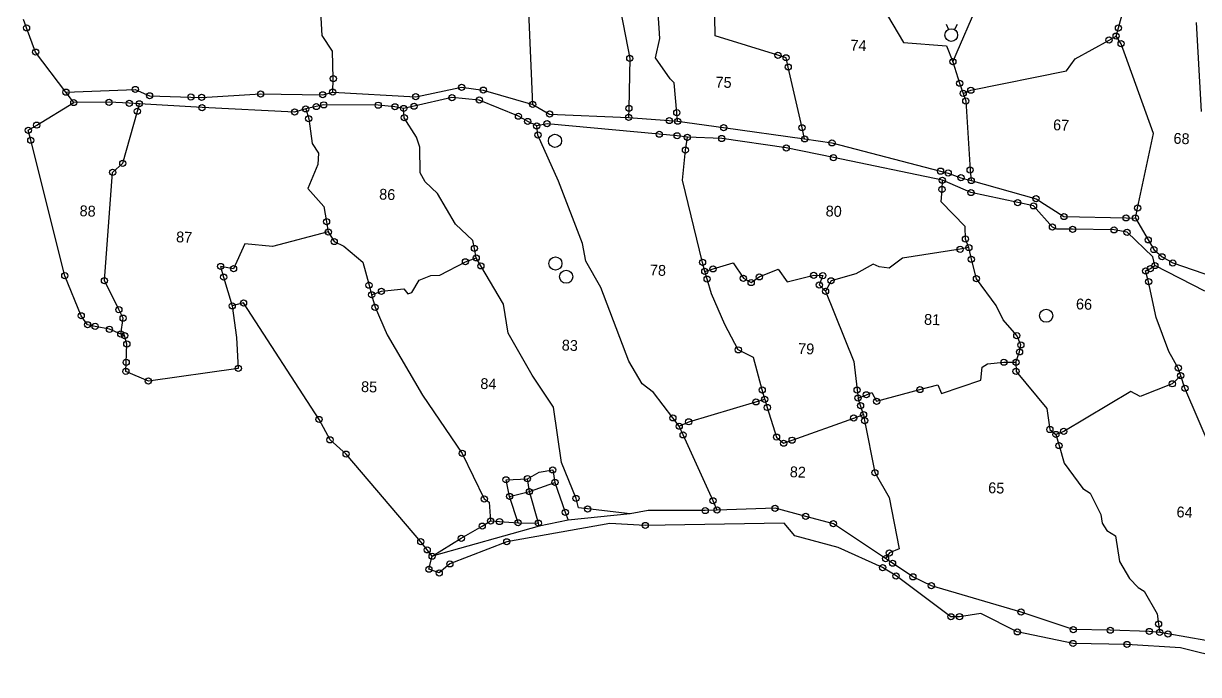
# Model space of a CAD drawing. Header units: metres. Extents: x 263896 to 265419, y 2153064 to 2155036.
# Drawn here: x 263905 to 264687, y 2153136 to 2153570 of the extents above; entities that cross this region are included whole.
import ezdxf

# ---------------------------------------------------------------- set-up
doc = ezdxf.new("R2010")
doc.units = ezdxf.units.M
doc.header["$LTSCALE"] = 0.3
for name, color, linetype in [('OFF', 1, 'Continuous'), ('POLY_PARCEL', 6, 'Continuous'), ('POLY_ROAD', 30, 'Continuous'), ('SYM_STONE', 1, 'Continuous'), ('TEXT_PARCEL', 7, 'Continuous'), ('V_BOUND_LINE', 7, 'Continuous')]:
    doc.layers.add(name, color=color, linetype=linetype)
doc.styles.add('TEXT_MAP', font='', dxfattribs={"height": 1.8})
doc.styles.get('TEXT_MAP').set_extended_font_data('Kruti Dev 050')

msp = doc.modelspace()

# ---------------------------------------------------------------- linework, layer by layer
for points in [[(264519.2, 2153569.41), (264520.84, 2153565.95)], [(264526.58, 2153569.14), (264524.69, 2153565.81)]]:
    msp.add_lwpolyline(points)
for centre, radius in [((264522.63, 2153562.16), 4.19), ((264258.65, 2153491.75), 4.36), ((264258.92, 2153410.07), 4.36), ((264266.1, 2153401.25), 4.36), ((264585.84, 2153375.27), 4.36)]:
    msp.add_circle(centre, radius)
at = {"layer": 'OFF'}
msp.add_line((264174.64, 2153206.48), (264176.82, 2153215.15), dxfattribs=at)
at = {"layer": 'POLY_PARCEL'}
for p, q in [((264365.45, 2153561.6), (264364.42, 2153613.49)), ((264328.44, 2153559.97), (264325.59, 2153605.86)), ((264468.16, 2153595.47), (264490.73, 2153557.21)), ((264103.67, 2153561.82), (264102.28, 2153585.29)), ((264300.98, 2153585.51), (264308.46, 2153546.61)), ((264523.7, 2153544.41), (264541.25, 2153584.73)), ((264243.83, 2153515.99), (264241.28, 2153577.71)), ((264634, 2153566.87), (264637.24, 2153578.25)), ((264689.24, 2153511.16), (264686.06, 2153570.62)), ((264110.49, 2153551.43), (264103.67, 2153561.82)), ((264407.2, 2153548.68), (264365.45, 2153561.6)), ((264627.73, 2153558.83), (264632.45, 2153561.45)), ((264632.45, 2153561.45), (264634, 2153566.87)), ((264635.79, 2153556.39), (264632.45, 2153561.45)), ((264325.6, 2153546.92), (264328.44, 2153559.97)), ((264490.73, 2153557.21), (264519.57, 2153555.05)), ((264519.57, 2153555.05), (264523.7, 2153544.41)), ((264605.28, 2153546.35), (264627.73, 2153558.83)), ((264657.4, 2153496.7), (264635.79, 2153556.39)), ((264110.95, 2153533.16), (264110.49, 2153551.43)), ((264308.46, 2153546.61), (264307.89, 2153513.42)), ((264335.42, 2153533.02), (264325.6, 2153546.92)), ((264412.6, 2153547.01), (264407.2, 2153548.68)), ((264414.01, 2153540.82), (264412.6, 2153547.01)), ((264599.31, 2153538.28), (264605.28, 2153546.35)), ((264423.24, 2153500.41), (264414.01, 2153540.82)), ((264523.7, 2153544.41), (264528.23, 2153530.07)), ((264535.67, 2153525.42), (264599.31, 2153538.28)), ((264110.58, 2153524.17), (264110.95, 2153533.16)), ((264337.96, 2153530.29), (264335.42, 2153533.02)), ((264339.82, 2153510.43), (264337.96, 2153530.29)), ((264528.23, 2153530.07), (264530.57, 2153523.32)), ((264530.57, 2153523.32), (264535.67, 2153525.42)), ((264530.57, 2153523.32), (264532.33, 2153518.25)), ((263980.45, 2153511.46), (263981.83, 2153516.41)), ((264532.33, 2153518.25), (264535.2, 2153472.29)), ((263970.74, 2153476.75), (263980.45, 2153511.46)), ((264092.59, 2153513), (264094.58, 2153506.4)), ((264094.58, 2153506.4), (264096.86, 2153489.86)), ((264158.26, 2153507.1), (264157.85, 2153513.27)), ((264166.3, 2153494.16), (264158.26, 2153507.1)), ((264307.89, 2153513.42), (264307.72, 2153507.31)), ((264340.35, 2153504.78), (264339.82, 2153510.43)), ((264247.29, 2153495.57), (264246.47, 2153501.69)), ((264424.93, 2153493.03), (264423.24, 2153500.41)), ((264168.63, 2153487.56), (264166.3, 2153494.16)), ((264260.92, 2153464.97), (264247.29, 2153495.57)), ((264345.57, 2153485.52), (264346.84, 2153494.09)), ((264646.79, 2153446.98), (264657.4, 2153496.7)), ((264096.86, 2153489.86), (264101.07, 2153483.45)), ((264101.07, 2153483.45), (264100.65, 2153476.03)), ((264168.8, 2153470.36), (264168.63, 2153487.56)), ((264343.64, 2153465.55), (264345.57, 2153485.52)), ((263963.99, 2153470.73), (263970.74, 2153476.75)), ((264100.65, 2153476.03), (264093.95, 2153459.95)), ((263958.52, 2153398.63), (263963.99, 2153470.73)), ((264172.15, 2153464.5), (264168.8, 2153470.36)), ((264535.2, 2153472.29), (264535.94, 2153465.27)), ((264093.95, 2153459.95), (264104.76, 2153448.08)), ((264180.41, 2153456.6), (264172.15, 2153464.5)), ((264277.07, 2153423.43), (264260.92, 2153464.97)), ((264356.97, 2153410.81), (264343.64, 2153465.55)), ((264515.8, 2153451.07), (264516.48, 2153459.34)), ((264516.48, 2153459.34), (264516.7, 2153465.45)), ((264192.34, 2153436.2), (264180.41, 2153456.6)), ((264531.83, 2153434.61), (264515.8, 2153451.07)), ((264104.76, 2153448.08), (264106.49, 2153437.9)), ((264645.36, 2153440.3), (264646.79, 2153446.98)), ((264106.49, 2153437.9), (264107.66, 2153431.07)), ((264204.01, 2153425.31), (264192.34, 2153436.2)), ((264107.66, 2153431.07), (264070.48, 2153421.44)), ((264107.66, 2153431.07), (264111.61, 2153424.66)), ((264532.11, 2153426.34), (264531.83, 2153434.61)), ((264052, 2153423.15), (264044.52, 2153406.57)), ((264070.48, 2153421.44), (264052, 2153423.15)), ((264111.61, 2153424.66), (264118.02, 2153421.56)), ((264118.02, 2153421.56), (264130.7, 2153410.92)), ((264204.99, 2153420.06), (264204.01, 2153425.31)), ((264206.17, 2153413.77), (264204.99, 2153420.06)), ((264279.22, 2153411.71), (264277.07, 2153423.43)), ((264534.34, 2153420.67), (264528.55, 2153419.5)), ((264534.34, 2153420.67), (264532.11, 2153426.34)), ((264536.02, 2153412.91), (264534.34, 2153420.67)), ((264199.02, 2153411.18), (264206.17, 2153413.77)), ((264209.3, 2153408.44), (264206.17, 2153413.77)), ((264490.14, 2153413.71), (264481.18, 2153406.9)), ((264528.55, 2153419.5), (264490.14, 2153413.71)), ((264539.39, 2153399.95), (264536.02, 2153412.91)), ((264044.52, 2153406.57), (264035.86, 2153408.11)), ((264035.86, 2153408.11), (264037.91, 2153400.97)), ((264130.7, 2153410.92), (264134.81, 2153395.61)), ((264181.9, 2153402.38), (264199.02, 2153411.18)), ((264224.29, 2153382.95), (264209.3, 2153408.44)), ((264289.18, 2153394.1), (264279.22, 2153411.71)), ((264358.43, 2153404.82), (264356.97, 2153410.81)), ((264358.43, 2153404.82), (264363.93, 2153406.46)), ((264359.99, 2153399.64), (264358.43, 2153404.82)), ((264363.93, 2153406.46), (264377.4, 2153410.48)), ((264377.4, 2153410.48), (264384.16, 2153400.2)), ((264394.77, 2153401.14), (264407.37, 2153406.23)), ((264407.37, 2153406.23), (264413.41, 2153397.83)), ((264470.71, 2153409.66), (264459.11, 2153403.21)), ((264474.61, 2153407.93), (264470.71, 2153409.66)), ((264481.18, 2153406.9), (264474.61, 2153407.93)), ((264652.08, 2153405.14), (264655.29, 2153406.66)), ((264654.13, 2153397.94), (264652.08, 2153405.14)), ((264655.29, 2153406.66), (264658.25, 2153408.69)), ((263968.12, 2153379.33), (263958.52, 2153398.63)), ((264037.91, 2153400.97), (264043.65, 2153381.85)), ((264163.22, 2153390.81), (264168.24, 2153399)), ((264168.24, 2153399), (264175.87, 2153401.95)), ((264175.87, 2153401.95), (264181.9, 2153402.38)), ((264362.92, 2153389.88), (264359.99, 2153399.64)), ((264384.16, 2153400.2), (264389.34, 2153397.37)), ((264389.34, 2153397.37), (264394.77, 2153401.14)), ((264413.41, 2153397.83), (264431.01, 2153402.21)), ((264431.01, 2153402.21), (264437.07, 2153401.99)), ((264437.07, 2153401.99), (264434.74, 2153395.74)), ((264442.56, 2153398.53), (264438.88, 2153391.53)), ((264459.11, 2153403.21), (264442.56, 2153398.53)), ((264552.48, 2153382.05), (264539.39, 2153399.95)), ((264659.21, 2153373.99), (264654.13, 2153397.94)), ((264134.81, 2153395.61), (264136.53, 2153389.2)), ((264136.53, 2153389.2), (264143.05, 2153391.53)), ((264136.53, 2153389.2), (264138.76, 2153380.88)), ((264143.05, 2153391.53), (264157.96, 2153393.26)), ((264157.96, 2153393.26), (264157.96, 2153393.26)), ((264157.96, 2153393.26), (264160.62, 2153389.75)), ((264160.62, 2153389.75), (264163.22, 2153390.81)), ((264307.83, 2153344.93), (264289.18, 2153394.1)), ((264371.69, 2153369.5), (264362.92, 2153389.88)), ((264434.74, 2153395.74), (264438.88, 2153391.53)), ((264438.88, 2153391.53), (264457.74, 2153344.75)), ((264138.76, 2153380.88), (264146.75, 2153362.47)), ((264227.56, 2153363.67), (264224.29, 2153382.95)), ((264557.17, 2153372.64), (264552.48, 2153382.05)), ((263970.95, 2153373.65), (263968.12, 2153379.33)), ((263969.39, 2153363.09), (263970.95, 2153373.65)), ((264566.3, 2153362.02), (264557.17, 2153372.64)), ((264667.65, 2153351.51), (264659.21, 2153373.99)), ((264380.77, 2153352.56), (264371.69, 2153369.5)), ((264146.75, 2153362.47), (264170.39, 2153322.47)), ((264243.36, 2153335.63), (264227.56, 2153363.67)), ((264568.98, 2153355.85), (264566.3, 2153362.02)), ((264390.98, 2153347.42), (264380.77, 2153352.56)), ((264565.73, 2153344.28), (264568.13, 2153351.2)), ((264568.13, 2153351.2), (264568.98, 2153355.85)), ((264673.86, 2153340.46), (264667.65, 2153351.51)), ((264316.74, 2153330), (264307.83, 2153344.93)), ((264396.7, 2153325.85), (264390.98, 2153347.42)), ((264457.74, 2153344.75), (264459.91, 2153325.86)), ((264543.13, 2153340.94), (264546.88, 2153343.25)), ((264546.88, 2153343.25), (264557.67, 2153344.33)), ((264557.67, 2153344.33), (264565.73, 2153344.28)), ((264565.73, 2153344.28), (264565.78, 2153338.23)), ((264257.68, 2153314.45), (264243.36, 2153335.63)), ((264542.34, 2153332.43), (264543.13, 2153340.94)), ((264565.78, 2153338.23), (264586.37, 2153313.51)), ((264675.48, 2153335.35), (264669.87, 2153329.93)), ((264675.48, 2153335.35), (264673.86, 2153340.46)), ((264678.29, 2153326.99), (264675.48, 2153335.35)), ((264324.38, 2153324.24), (264316.74, 2153330)), ((264398.34, 2153319.65), (264396.7, 2153325.85)), ((264459.91, 2153325.86), (264460.54, 2153320.47)), ((264472.92, 2153318.32), (264501.74, 2153326.1)), ((264501.74, 2153326.1), (264513.63, 2153329.31)), ((264513.63, 2153329.31), (264516.12, 2153323.6)), ((264516.12, 2153323.6), (264542.34, 2153332.43)), ((264669.87, 2153329.93), (264648.38, 2153321.48)), ((264706.34, 2153261.41), (264678.29, 2153326.99)), ((264170.39, 2153322.47), (264196.86, 2153283.63)), ((264337.2, 2153307.26), (264324.38, 2153324.24)), ((264347.71, 2153304.63), (264392.47, 2153317.91)), ((264392.47, 2153317.91), (264398.34, 2153319.65)), ((264398.34, 2153319.65), (264400.06, 2153314.17)), ((264460.54, 2153320.47), (264466.1, 2153322.64)), ((264462.21, 2153315.44), (264460.54, 2153320.47)), ((264466.1, 2153322.64), (264469.71, 2153324.05)), ((264469.71, 2153324.05), (264472.92, 2153318.32)), ((264642.15, 2153324.87), (264597.54, 2153298.25)), ((264648.38, 2153321.48), (264642.15, 2153324.87)), ((264262.98, 2153277.58), (264257.68, 2153314.45)), ((264400.06, 2153314.17), (264406.23, 2153294.47)), ((264464.19, 2153309.47), (264462.21, 2153315.44)), ((264586.37, 2153313.51), (264588.31, 2153299.52)), ((264341.41, 2153301.68), (264337.2, 2153307.26)), ((264341.41, 2153301.68), (264347.71, 2153304.63)), ((264416.6, 2153292.41), (264457.65, 2153307.13)), ((264457.65, 2153307.13), (264464.19, 2153309.47)), ((264464.19, 2153309.47), (264464.93, 2153305.44)), ((264464.93, 2153305.44), (264471.75, 2153270.82)), ((264344.01, 2153295.96), (264341.41, 2153301.68)), ((264363.95, 2153252.08), (264344.01, 2153295.96)), ((264406.23, 2153294.47), (264410.97, 2153290.39)), ((264588.31, 2153299.52), (264592.35, 2153296.2)), ((264597.54, 2153298.25), (264592.35, 2153296.2)), ((264592.35, 2153296.2), (264594.45, 2153288.83)), ((264410.97, 2153290.39), (264416.6, 2153292.41)), ((264594.45, 2153288.83), (264597.77, 2153277.2)), ((264196.86, 2153283.63), (264211.55, 2153253.25)), ((264240.33, 2153266.75), (264248.09, 2153271.17)), ((264248.09, 2153271.17), (264257.17, 2153272.64)), ((264257.17, 2153272.64), (264258.62, 2153264.34)), ((264272.7, 2153253.63), (264262.98, 2153277.58)), ((264597.77, 2153277.2), (264610.21, 2153260.25)), ((264226.05, 2153266.02), (264240.33, 2153266.75)), ((264228.41, 2153254.94), (264226.05, 2153266.02)), ((264241.65, 2153258.21), (264240.33, 2153266.75)), ((264241.65, 2153258.21), (264258.62, 2153264.34)), ((264258.62, 2153264.34), (264265.54, 2153244.41)), ((264471.75, 2153270.82), (264481.23, 2153254.18)), ((264228.41, 2153254.94), (264241.65, 2153258.21)), ((264247.6, 2153237.17), (264241.65, 2153258.21)), ((264610.21, 2153260.25), (264615.23, 2153257.14)), ((264615.23, 2153257.14), (264622.29, 2153242.97)), ((264211.55, 2153253.25), (264214.87, 2153251.04)), ((264214.87, 2153251.04), (264215.72, 2153238.64)), ((264234.09, 2153237.39), (264228.41, 2153254.94)), ((264274.26, 2153247.45), (264272.7, 2153253.63)), ((264280.42, 2153246.63), (264274.26, 2153247.45)), ((264366.64, 2153245.87), (264363.95, 2153252.08)), ((264481.23, 2153254.18), (264488.02, 2153220)), ((264265.54, 2153244.41), (264267.47, 2153239.23)), ((264308.84, 2153243.41), (264280.42, 2153246.63)), ((264622.29, 2153242.97), (264623.06, 2153237.08)), ((264196.26, 2153227.09), (264210.17, 2153235.21)), ((264210.17, 2153235.21), (264215.72, 2153238.64)), ((264215.72, 2153238.64), (264221.69, 2153238.25)), ((264221.69, 2153238.25), (264234.09, 2153237.39)), ((264234.09, 2153237.39), (264247.6, 2153237.17)), ((264248.08, 2153235.21), (264247.6, 2153237.17)), ((264623.06, 2153237.08), (264626.31, 2153232.32)), ((264626.31, 2153232.32), (264632.05, 2153228.77)), ((264176.82, 2153215.15), (264196.26, 2153227.09)), ((264632.05, 2153228.77), (264634.6, 2153211.52)), ((264481.4, 2153217.29), (264478.9, 2153213.59)), ((264488.02, 2153220), (264481.4, 2153217.29)), ((264478.9, 2153213.59), (264478.88, 2153213.56)), ((264634.6, 2153211.52), (264641.28, 2153200.29)), ((264641.28, 2153200.29), (264647.17, 2153194.22)), ((264647.17, 2153194.22), (264651.24, 2153191.87)), ((264651.24, 2153191.87), (264659.8, 2153176.77)), ((264659.8, 2153176.77), (264660.74, 2153170)), ((264660.74, 2153170), (264661.51, 2153164.36))]:
    msp.add_line(p, q, dxfattribs=at)
at = {"layer": 'POLY_ROAD'}
for p, q in [((263932.87, 2153524.13), (263979.1, 2153525.96)), ((263979.1, 2153525.96), (263988.57, 2153521.74)), ((263988.57, 2153521.74), (264016.08, 2153520.9)), ((264023.2, 2153520.64), (264062.52, 2153522.91)), ((264062.52, 2153522.91), (264103.93, 2153522.39)), ((264103.93, 2153522.39), (264110.58, 2153524.17)), ((264110.58, 2153524.17), (264165.85, 2153521.13)), ((264165.85, 2153521.13), (264196.47, 2153527.38)), ((264196.47, 2153527.38), (264210.92, 2153525.5)), ((264210.92, 2153525.5), (264243.83, 2153515.99)), ((263961.63, 2153517.38), (263938.1, 2153517.23)), ((263975.08, 2153516.73), (263961.63, 2153517.38)), ((263981.83, 2153516.41), (263975.08, 2153516.73)), ((264023.56, 2153513.85), (263981.83, 2153516.41)), ((264016.08, 2153520.9), (264023.2, 2153520.64)), ((264085.23, 2153510.9), (264023.56, 2153513.85)), ((264099.63, 2153514.57), (264092.59, 2153513)), ((264104.65, 2153515.69), (264099.63, 2153514.57)), ((264140.87, 2153515.47), (264104.65, 2153515.69)), ((264151.99, 2153514.39), (264140.87, 2153515.47)), ((264157.85, 2153513.27), (264151.99, 2153514.39)), ((264164.79, 2153514.78), (264157.85, 2153513.27)), ((264190.02, 2153520.49), (264164.79, 2153514.78)), ((264208.25, 2153518.88), (264190.02, 2153520.49)), ((264234.31, 2153508.13), (264208.25, 2153518.88)), ((264243.83, 2153515.99), (264255.03, 2153509.59)), ((264092.59, 2153513), (264085.23, 2153510.9)), ((264240.5, 2153504.65), (264234.31, 2153508.13)), ((264255.03, 2153509.59), (264307.72, 2153507.31)), ((264307.72, 2153507.31), (264334.81, 2153505.21)), ((264246.47, 2153501.69), (264240.5, 2153504.65)), ((264253.37, 2153503.12), (264246.47, 2153501.69)), ((264328.08, 2153496.15), (264253.37, 2153503.12)), ((264334.81, 2153505.21), (264340.35, 2153504.78)), ((264340.35, 2153504.78), (264371, 2153500.52)), ((264371, 2153500.52), (264424.93, 2153493.03)), ((264340.04, 2153495.09), (264328.08, 2153496.15)), ((264346.84, 2153494.09), (264340.04, 2153495.09)), ((264369.75, 2153493.28), (264346.84, 2153494.09)), ((264412.68, 2153486.97), (264369.75, 2153493.28)), ((264424.93, 2153493.03), (264443.16, 2153490.38)), ((264443.16, 2153490.38), (264515.48, 2153471.53)), ((264444.18, 2153480.53), (264412.68, 2153486.97)), ((264516.7, 2153465.45), (264444.18, 2153480.53)), ((264515.48, 2153471.53), (264520.59, 2153470.29)), ((264520.59, 2153470.29), (264529.07, 2153467.17)), ((264529.07, 2153467.17), (264535.94, 2153465.27)), ((264535.78, 2153457.28), (264516.7, 2153465.45)), ((264535.94, 2153465.27), (264579.1, 2153453.18)), ((264566.9, 2153450.56), (264535.78, 2153457.28)), ((264579.1, 2153453.18), (264597.65, 2153441.3)), ((264577.42, 2153448.42), (264566.9, 2153450.56)), ((264590.04, 2153434.3), (264577.42, 2153448.42)), ((264597.65, 2153441.3), (264639.11, 2153440.43)), ((264639.11, 2153440.43), (264645.36, 2153440.3)), ((264645.36, 2153440.3), (264653.84, 2153425.76)), ((264592.86, 2153432.96), (264590.04, 2153434.3)), ((264603.44, 2153432.82), (264592.86, 2153432.96)), ((264631.12, 2153432.45), (264603.44, 2153432.82)), ((264639.71, 2153430.84), (264631.12, 2153432.45)), ((264656.94, 2153414.57), (264639.71, 2153430.84)), ((264653.84, 2153425.76), (264657.58, 2153419.35)), ((264658.25, 2153408.69), (264656.94, 2153414.57)), ((264657.58, 2153419.35), (264663.02, 2153414.52)), ((264663.02, 2153414.52), (264670.23, 2153410.39)), ((264691.58, 2153391.56), (264658.25, 2153408.69)), ((264670.23, 2153410.39), (264704.47, 2153398.71)), ((264308.84, 2153243.41), (264267.47, 2153239.23)), ((264320.79, 2153245.48), (264308.84, 2153243.41)), ((264358.7, 2153245.57), (264320.79, 2153245.48)), ((264366.64, 2153245.87), (264358.7, 2153245.57)), ((264405.29, 2153247.06), (264366.64, 2153245.87)), ((264425.66, 2153241.67), (264405.29, 2153247.06)), ((264444.1, 2153236.79), (264425.66, 2153241.67)), ((264248.08, 2153235.21), (264176.82, 2153215.15)), ((264267.47, 2153239.23), (264248.08, 2153235.21)), ((264478.88, 2153213.56), (264444.1, 2153236.79)), ((264478.9, 2153213.55), (264478.88, 2153213.56)), ((264483.53, 2153210.46), (264478.9, 2153213.55)), ((264497.06, 2153201.42), (264483.53, 2153210.46)), ((264509.39, 2153195.5), (264497.06, 2153201.42)), ((264569.09, 2153177.95), (264509.39, 2153195.5)), ((264603.94, 2153166.26), (264569.09, 2153177.95)), ((264628.58, 2153165.85), (264603.94, 2153166.26)), ((264654.55, 2153165.04), (264628.58, 2153165.85)), ((264661.51, 2153164.36), (264654.55, 2153165.04)), ((264667, 2153163.4), (264661.51, 2153164.36)), ((264708.06, 2153156.24), (264667, 2153163.4))]:
    msp.add_line(p, q, dxfattribs=at)
at = {"layer": 'SYM_STONE'}
for centre in [(263906.66, 2153566.95), (264634, 2153566.87), (264627.73, 2153558.83), (264632.45, 2153561.45), (263912.7, 2153550.82), (264635.79, 2153556.39), (264308.46, 2153546.61), (264407.2, 2153548.68), (264412.6, 2153547.01), (264523.7, 2153544.41), (264414.01, 2153540.82), (264110.95, 2153533.16), (264196.47, 2153527.38), (264528.23, 2153530.07), (263932.87, 2153524.13), (263979.1, 2153525.96), (263988.57, 2153521.74), (264016.08, 2153520.9), (264023.2, 2153520.64), (264062.52, 2153522.91), (264103.93, 2153522.39), (264110.58, 2153524.17), (264165.85, 2153521.13), (264190.02, 2153520.49), (264210.92, 2153525.5), (264530.57, 2153523.32), (264535.67, 2153525.42), (263938.1, 2153517.23), (263961.63, 2153517.38), (263975.08, 2153516.73), (263981.83, 2153516.41), (264023.56, 2153513.85), (264092.59, 2153513), (264099.63, 2153514.57), (264104.65, 2153515.69), (264140.87, 2153515.47), (264151.99, 2153514.39), (264157.85, 2153513.27), (264164.79, 2153514.78), (264208.25, 2153518.88), (264243.83, 2153515.99), (264307.89, 2153513.42), (264532.33, 2153518.25), (263980.45, 2153511.46), (264085.23, 2153510.9), (264094.58, 2153506.4), (264158.26, 2153507.1), (264234.31, 2153508.13), (264240.5, 2153504.65), (264255.03, 2153509.59), (264307.72, 2153507.31), (264334.81, 2153505.21), (264339.82, 2153510.43), (264340.35, 2153504.78), (263907.8, 2153498.76), (263913.38, 2153502.16), (264246.47, 2153501.69), (264253.37, 2153503.12), (264328.08, 2153496.15), (264371, 2153500.52), (264423.24, 2153500.41), (263909.46, 2153492.14), (264247.29, 2153495.57), (264340.04, 2153495.09), (264346.84, 2153494.09), (264369.75, 2153493.28), (264424.93, 2153493.03), (264443.16, 2153490.38), (264345.57, 2153485.52), (264412.68, 2153486.97), (264444.18, 2153480.53), (263970.74, 2153476.75), (263963.99, 2153470.73), (264515.48, 2153471.53), (264516.7, 2153465.45), (264520.59, 2153470.29), (264529.07, 2153467.17), (264535.2, 2153472.29), (264535.94, 2153465.27), (264516.48, 2153459.34), (264535.78, 2153457.28), (264566.9, 2153450.56), (264579.1, 2153453.18), (264577.42, 2153448.42), (264597.65, 2153441.3), (264646.79, 2153446.98), (264106.49, 2153437.9), (264590.04, 2153434.3), (264639.11, 2153440.43), (264645.36, 2153440.3), (264107.66, 2153431.07), (264532.11, 2153426.34), (264603.44, 2153432.82), (264631.12, 2153432.45), (264639.71, 2153430.84), (264653.84, 2153425.76), (264111.61, 2153424.66), (264204.99, 2153420.06), (264528.55, 2153419.5), (264534.34, 2153420.67), (264657.58, 2153419.35), (264199.02, 2153411.18), (264206.17, 2153413.77), (264356.97, 2153410.81), (264536.02, 2153412.91), (264663.02, 2153414.52), (264670.23, 2153410.39), (263932.12, 2153401.93), (264035.86, 2153408.11), (264044.52, 2153406.57), (264209.3, 2153408.44), (264358.43, 2153404.82), (264363.93, 2153406.46), (264431.01, 2153402.21), (264437.07, 2153401.99), (264652.08, 2153405.14), (264655.29, 2153406.66), (264658.25, 2153408.69), (263958.52, 2153398.63), (264037.91, 2153400.97), (264134.81, 2153395.61), (264359.99, 2153399.64), (264384.16, 2153400.2), (264389.34, 2153397.37), (264394.77, 2153401.14), (264434.74, 2153395.74), (264442.56, 2153398.53), (264539.39, 2153399.95), (264654.13, 2153397.94), (264136.53, 2153389.2), (264143.05, 2153391.53), (264438.88, 2153391.53), (263968.12, 2153379.33), (264043.65, 2153381.85), (264051.2, 2153383.8), (264138.76, 2153380.88), (263943.07, 2153375.22), (263970.95, 2153373.65), (263947.29, 2153369.26), (263952.34, 2153368.21), (263961.88, 2153366.24), (263969.39, 2153363.09), (263971.98, 2153362), (263973.44, 2153356.41), (264566.3, 2153362.02), (264568.98, 2153355.85), (264380.77, 2153352.56), (264568.13, 2153351.2), (263973, 2153344.19), (264047.69, 2153340.17), (264557.67, 2153344.33), (264565.73, 2153344.28), (264673.86, 2153340.46), (263972.78, 2153338.15), (263987.8, 2153331.8), (264565.78, 2153338.23), (264675.48, 2153335.35), (264396.7, 2153325.85), (264459.91, 2153325.86), (264501.74, 2153326.1), (264669.87, 2153329.93), (264678.29, 2153326.99), (264392.47, 2153317.91), (264398.34, 2153319.65), (264460.54, 2153320.47), (264466.1, 2153322.64), (264472.92, 2153318.32), (264400.06, 2153314.17), (264462.21, 2153315.44), (264464.19, 2153309.47), (264101.5, 2153306.2), (264337.2, 2153307.26), (264341.41, 2153301.68), (264347.71, 2153304.63), (264457.65, 2153307.13), (264464.93, 2153305.44), (264108.78, 2153292.64), (264344.01, 2153295.96), (264406.23, 2153294.47), (264416.6, 2153292.41), (264588.31, 2153299.52), (264592.35, 2153296.2), (264597.54, 2153298.25), (264410.97, 2153290.39), (264594.45, 2153288.83), (264119.52, 2153283.12), (264196.86, 2153283.63), (264257.17, 2153272.64), (264471.75, 2153270.82), (264226.05, 2153266.02), (264240.33, 2153266.75), (264258.62, 2153264.34), (264211.55, 2153253.25), (264228.41, 2153254.94), (264241.65, 2153258.21), (264272.7, 2153253.63), (264280.42, 2153246.63), (264358.7, 2153245.57), (264363.95, 2153252.08), (264366.64, 2153245.87), (264405.29, 2153247.06), (264215.72, 2153238.64), (264221.69, 2153238.25), (264265.54, 2153244.41), (264425.66, 2153241.67), (264210.17, 2153235.21), (264234.09, 2153237.39), (264247.6, 2153237.17), (264318.78, 2153235.63), (264444.1, 2153236.79), (264169.26, 2153224.83), (264196.26, 2153227.09), (264226.55, 2153224.75), (264173.53, 2153219.38), (264176.82, 2153215.15), (264481.4, 2153217.29), (264174.64, 2153206.48), (264188.62, 2153210.02), (264476.89, 2153207.57), (264478.88, 2153213.56), (264483.53, 2153210.46), (264181.55, 2153203.98), (264485.84, 2153202.02), (264497.06, 2153201.42), (264509.39, 2153195.5), (264569.09, 2153177.95), (264522.39, 2153174.81), (264528.12, 2153174.86), (264660.74, 2153170), (264566.63, 2153164.75), (264603.94, 2153166.26), (264628.58, 2153165.85), (264654.55, 2153165.04), (264661.51, 2153164.36), (264667, 2153163.4), (264603.74, 2153157.04), (264639.64, 2153156.39)]:
    msp.add_circle(centre, 2.05, dxfattribs=at)
at = {"layer": 'V_BOUND_LINE'}
for p, q in [((263906.66, 2153566.95), (263904.6, 2153572.44)), ((263912.7, 2153550.82), (263906.66, 2153566.95)), ((263932.87, 2153524.13), (263912.7, 2153550.82)), ((263938.1, 2153517.23), (263932.87, 2153524.13)), ((263913.38, 2153502.16), (263938.1, 2153517.23)), ((263907.8, 2153498.76), (263913.38, 2153502.16)), ((263909.46, 2153492.14), (263907.8, 2153498.76)), ((263932.12, 2153401.93), (263909.46, 2153492.14)), ((263943.07, 2153375.22), (263932.12, 2153401.93)), ((264051.2, 2153383.8), (264043.65, 2153381.85)), ((264043.65, 2153381.85), (264046.49, 2153360.7)), ((264101.5, 2153306.2), (264051.2, 2153383.8)), ((263947.29, 2153369.26), (263943.07, 2153375.22)), ((263952.34, 2153368.21), (263947.29, 2153369.26)), ((263961.88, 2153366.24), (263952.34, 2153368.21)), ((263969.39, 2153363.09), (263961.88, 2153366.24)), ((263971.98, 2153362), (263969.39, 2153363.09)), ((263973.44, 2153356.41), (263971.98, 2153362)), ((264046.49, 2153360.7), (264047.69, 2153340.17)), ((263973, 2153344.19), (263973.44, 2153356.41)), ((263972.78, 2153338.15), (263973, 2153344.19)), ((263987.8, 2153331.8), (263972.78, 2153338.15)), ((264047.69, 2153340.17), (263987.8, 2153331.8)), ((264108.78, 2153292.64), (264101.5, 2153306.2)), ((264119.52, 2153283.12), (264108.78, 2153292.64)), ((264169.26, 2153224.83), (264119.52, 2153283.12)), ((264295.12, 2153236.95), (264226.55, 2153224.75)), ((264318.78, 2153235.63), (264295.12, 2153236.95)), ((264411.28, 2153237.19), (264318.78, 2153235.63)), ((264418.39, 2153228.75), (264411.28, 2153237.19)), ((264173.53, 2153219.38), (264169.26, 2153224.83)), ((264226.55, 2153224.75), (264188.62, 2153210.02)), ((264447.22, 2153220.91), (264418.39, 2153228.75)), ((264176.82, 2153215.15), (264173.53, 2153219.38)), ((264476.89, 2153207.57), (264447.22, 2153220.91)), ((264188.62, 2153210.02), (264181.55, 2153203.98)), ((264181.55, 2153203.98), (264174.64, 2153206.48)), ((264174.64, 2153206.48), (264174.64, 2153206.48)), ((264485.84, 2153202.02), (264476.89, 2153207.57)), ((264522.39, 2153174.81), (264485.84, 2153202.02)), ((264542.24, 2153176.96), (264528.12, 2153174.86)), ((264566.63, 2153164.75), (264542.24, 2153176.96)), ((264528.12, 2153174.86), (264522.39, 2153174.81)), ((264603.74, 2153157.04), (264566.63, 2153164.75)), ((264639.64, 2153156.39), (264603.74, 2153157.04)), ((264675.28, 2153154.05), (264639.64, 2153156.39)), ((264748.04, 2153136.39), (264675.28, 2153154.05))]:
    msp.add_line(p, q, dxfattribs=at)

# ---------------------------------------------------------------- texts
at = {"layer": 'TEXT_PARCEL', "style": 'TEXT_MAP'}
for s, p in [('74', (264455.35, 2153551.87)), ('75', (264365.48, 2153527.29)), ('67', (264590.35, 2153498.82)), ('68', (264670.55, 2153489.83)), ('86', (264141.43, 2153452.63)), ('88', (263941.85, 2153441.57)), ('80', (264438.83, 2153441.47)), ('87', (264006.16, 2153424.2)), ('78', (264321.75, 2153402.15)), ('66', (264605.61, 2153379.56)), ('81', (264504.4, 2153369.31)), ('83', (264263.07, 2153352.16)), ('79', (264420.51, 2153349.86)), ('84', (264208.81, 2153326.54)), ('85', (264129.36, 2153324.51)), ('82', (264414.97, 2153267.78)), ('65', (264547.12, 2153257.18)), ('64', (264672.59, 2153241.08))]:
    msp.add_text(s, height=7.212, rotation=357.9394, dxfattribs=at).set_placement(p)

doc.saveas('drawing.dxf')
